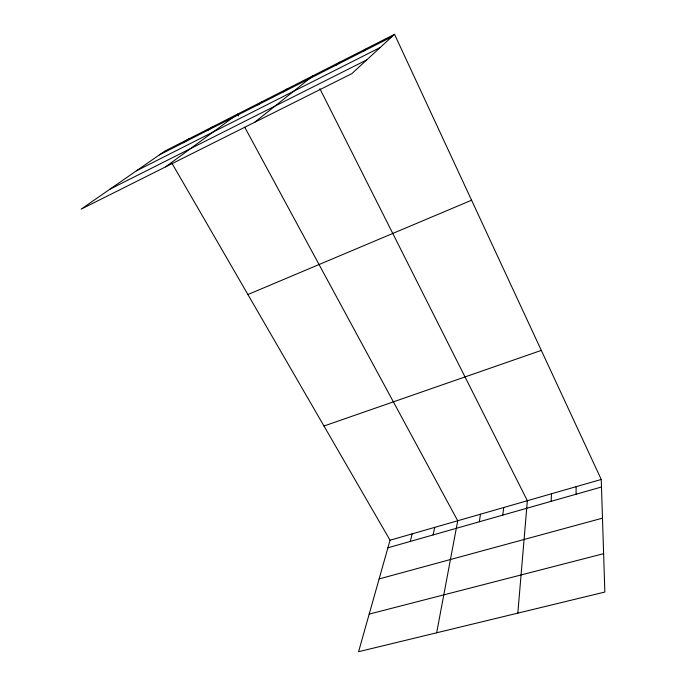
<?xml version="1.0" encoding="UTF-8"?>
<svg xmlns="http://www.w3.org/2000/svg" width="686" height="686" viewBox="0 0 686 686"><rect width="100%" height="100%" fill="white"/><g stroke="black" fill="none" stroke-linecap="round" stroke-linejoin="round"><path stroke-width="1.03" d="M576.06 494.237L576.12 486.683M551.141 501.329L551.501 493.774M517.827 613.13L527.363 500.72L319.916 88.777M502.778 515.1L503.695 507.529M479.317 521.78L480.483 514.2M436.665 632.784L457.725 520.751L244.73 127.21M433.055 534.943L434.727 527.371M410.262 541.434L412.175 533.862M171.783 162.951L390.051 540.225L358.581 651.7L604.846 592.052L601.245 479.454L394.536 34.3L164.906 151.057L81.154 209.144L351.789 73.668L394.536 34.3M363.666 51.124L366.796 48.406M336.234 65.05L339.724 62.169M254.626 122.305L313.288 75.614M283.344 91.924L287.477 88.734M257.825 104.889L262.258 101.562M165.532 166.904L237.622 114.09L238.634 115.96M207.815 130.289L212.823 126.696M183.316 142.739L188.59 139.018M159.384 154.89L391.775 36.847M136.42 170.823L380.207 47.488M109.992 189.147L366.727 59.905M247.912 294.534L471.582 200.218M323.972 426.006L541.314 350.392M390.051 540.225L601.245 479.454M387.916 547.797L601.485 487M379.126 578.924L602.48 518.153M369.197 614.099L603.62 553.679"/></g></svg>
